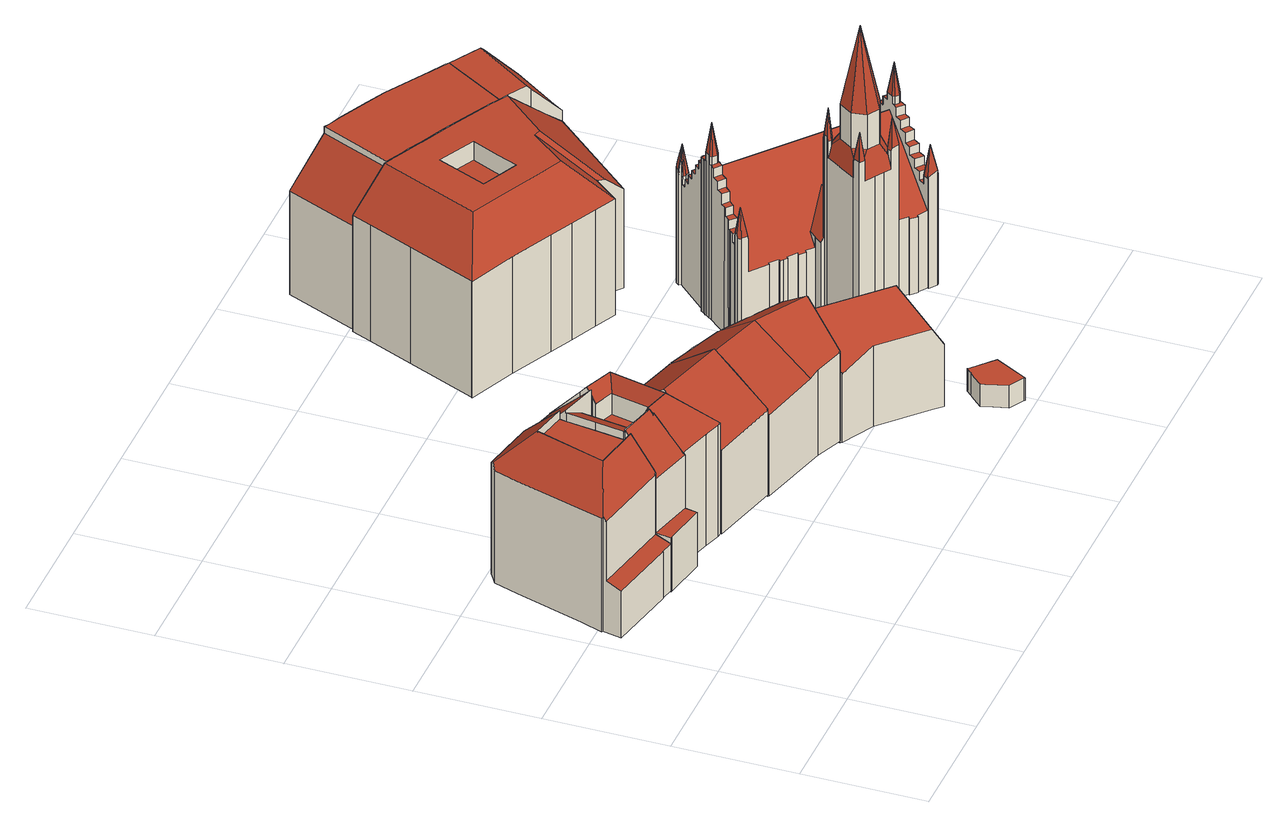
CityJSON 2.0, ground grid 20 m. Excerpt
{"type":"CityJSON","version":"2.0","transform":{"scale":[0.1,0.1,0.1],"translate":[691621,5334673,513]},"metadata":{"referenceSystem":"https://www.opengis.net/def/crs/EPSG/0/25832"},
"CityObjects":{
"building1":{"type":"Building","attributes":{"Gemeindeschluessel":"09162000","HoeheDach":"540.860","HoeheGrund":"515.460","Methode":"2000","NiedrigsteTraufeDesGebaeudes":"523.815","Geometrietyp2DReferenz":"3000","function":"31001_9998","roofType":"2100","measuredHeight":25.4,"storeysAboveGround":6},"geometry":[{"type":"MultiSurface","lod":"2","boundaries":[[[0,1,2,3,4,5]],[[6,7,8,9,10,11,12,13,14,15]],[[16,17,18,19,7,6,20]],[[21,22,23,24]],[[25,26,27,28,29,24,23]],[[30,31,32,33]],[[15,34,20,6]],[[17,16,22,21]],[[35,36,37,38,39,40,41,42]],[[43,44,45,46,47,48,49,50]],[[33,32,51,52]],[[13,53,54,14]],[[13,12,55,56,57,58,53]],[[54,53,58,51,32,31,1,0,5,59]],[[60,8,7,19]],[[55,12,11,61]],[[62,26,25,63,45,44]],[[63,25,23,22,16,20,34,46,45]],[[64,65,43,50]],[[48,47,35,42]],[[38,59,5,4,66,39]],[[2,1,31,30]],[[28,27,67,68]],[[69,10,9,70]],[[52,51,58,57]],[[70,9,8,60]],[[14,54,34,15]],[[33,52,57,56,55,61,69,70,60,19,18,17,21,24,29,28,68,64,50,49,48,42,41,40,39,66,4,3,2,30]],[[47,46,34,54,59,38,37,36,35]],[[68,67,65,64]],[[65,67,27,26,62,44,43]],[[61,11,10,69]]],"semantics":{"surfaces":[{"type":"WallSurface"},{"type":"RoofSurface"},{"type":"GroundSurface"}],"values":[0,1,0,0,0,0,0,0,0,0,0,0,0,1,0,0,0,1,0,0,0,0,0,0,0,0,0,2,1,0,1,0]}}]},
"building2":{"type":"Building","attributes":{"Gemeindeschluessel":"09162000","HoeheDach":"541.270","HoeheGrund":"515.310","Methode":"2000","NiedrigsteTraufeDesGebaeudes":"524.930","Geometrietyp2DReferenz":"3000","function":"31001_9998","roofType":"2100","measuredHeight":25.96,"storeysAboveGround":6},"geometry":[{"type":"MultiSurface","lod":"2","boundaries":[[[71,72,73,74]],[[75,76,77,78]],[[78,77,79,80]],[[81,82,83,84,85,86,87]],[[88,89,90,91]],[[92,93,94,95,96,97,98,99,88,91,100,101,102,103,104,105,106,107,108,71,74,75,78,80,109,110,111,112,113,114,115]],[[116,117,118,119]],[[107,120,121,108]],[[122,123,116,119,124]],[[94,125,126,95]],[[106,127,120,107]],[[83,125,94,93,92,128,84]],[[129,130,131,132,133,76,134]],[[98,135,136,99]],[[117,116,123,102,101,100,137]],[[133,81,87,138,79,77,76]],[[111,139,140,112]],[[73,134,76,75,74]],[[124,119,118,127,106,105,104]],[[99,136,89,88]],[[112,140,141,113]],[[97,142,135,98]],[[138,87,86,139,111,110,109]],[[103,122,124,104]],[[102,123,122,103]],[[85,84,128,143,144,141,140,139,86]],[[115,143,128,92]],[[131,126,125,83,82,132]],[[142,97,96,95,126,131,130]],[[82,81,133,132]],[[114,144,143,115]],[[108,121,72,71]],[[117,137,90,89,136,135,142,130,129,134,73,72,121,120,127,118]],[[91,90,137,100]],[[113,141,144,114]],[[80,79,138,109]]],"semantics":{"surfaces":[{"type":"WallSurface"},{"type":"GroundSurface"},{"type":"RoofSurface"}],"values":[0,0,0,0,0,1,0,0,2,0,0,0,0,0,0,2,0,0,0,0,0,0,0,0,0,2,0,2,0,0,0,0,2,0,0,0]}}]},
"building3":{"type":"Building","attributes":{"Gemeindeschluessel":"09162000","HoeheDach":"541.460","HoeheGrund":"514.960","Methode":"1000","NiedrigsteTraufeDesGebaeudes":"534.548","Geometrietyp2DReferenz":"3000","function":"31001_9998","roofType":"3100","measuredHeight":26.5,"storeysAboveGround":6},"geometry":[{"type":"MultiSurface","lod":"2","boundaries":[[[145,146,147,148]],[[149,150,151,152]],[[153,154,155,156]],[[157,158,159,160,161]],[[148,147,162,163]],[[164,165,166,167]],[[168,169,170,171,172]],[[173,174,162,147,146,175,176,177,178,179,166]],[[167,166,179,180]],[[172,181,182,168]],[[183,160,159,184,185]],[[186,165,164,187]],[[183,185,182,173]],[[153,150,149,188,154]],[[189,177,176,190]],[[191,192,152,151]],[[193,175,146,145]],[[157,161,192,191]],[[183,188,149,152,192,161,160]],[[190,176,175,193]],[[180,179,178,194]],[[195,196,186,187]],[[156,155,197,198]],[[158,199,171,170,184,159]],[[197,200,201,198]],[[199,163,162,174,181,172,171]],[[186,196,202,200,197,155,154,188,183,173,166,165]],[[153,156,198,201,203,195,187,164,167,180,194,189,190,193,145,148,163,199,158,157,191,151,150]],[[169,185,184,170]],[[173,182,181,174]],[[203,202,196,195]],[[177,189,194,178]],[[168,182,185,169]],[[201,200,202,203]]],"semantics":{"surfaces":[{"type":"WallSurface"},{"type":"RoofSurface"},{"type":"GroundSurface"}],"values":[0,0,0,0,0,0,1,1,0,0,1,0,1,0,0,0,0,0,1,0,0,0,0,0,0,0,1,2,0,1,0,0,0,0]}}]},
"building4":{"type":"Building","attributes":{"Gemeindeschluessel":"09162000","HoeheDach":"536.900","HoeheGrund":"514.790","Methode":"2000","NiedrigsteTraufeDesGebaeudes":"529.682","Geometrietyp2DReferenz":"3000","function":"31001_9998","roofType":"3100","measuredHeight":22.11,"storeysAboveGround":5},"geometry":[{"type":"MultiSurface","lod":"2","boundaries":[[[204,205,206,207]],[[208,209,210,211]],[[212,213,214,215]],[[216,217,218,219]],[[220,221,222,223]],[[221,210,209,224,206,205,225,226,227,228,229,230,231,222]],[[212,215,232,233,234,235,204,207,236,208,211,220,223,237,238,239,240,241,242,243,244,245,246,247,216,219,248]],[[215,214,249,232]],[[229,228,250,251,242,241,240,239]],[[226,234,233,232,249,227]],[[236,224,209,208]],[[219,218,252,248]],[[242,251,253,243]],[[227,249,214,213,252,218,217,254,255,256,257,253,251,250,228]],[[244,257,256,245]],[[248,252,213,212]],[[243,253,257,244]],[[245,256,255,246]],[[222,231,230,238,237,223]],[[225,205,204,235,234,226]],[[207,206,224,236]],[[238,230,229,239]],[[211,210,221,220]],[[254,217,216,247,246,255]]],"semantics":{"surfaces":[{"type":"WallSurface"},{"type":"RoofSurface"},{"type":"GroundSurface"}],"values":[0,0,0,0,0,1,2,0,0,0,0,0,0,1,0,0,0,0,0,0,0,0,0,0]}}]},
"building5":{"type":"Building","attributes":{"Gemeindeschluessel":"09162000","HoeheDach":"536.480","HoeheGrund":"514.397","Methode":"2000","NiedrigsteTraufeDesGebaeudes":"528.811","Geometrietyp2DReferenz":"3000","function":"31001_9998","roofType":"3100","measuredHeight":22.08,"storeysAboveGround":5},"geometry":[{"type":"MultiSurface","lod":"2","boundaries":[[[258,259,260,261]],[[262,263,264,265,266]],[[267,268,269,270]],[[271,272,273,274,275]],[[276,213,277,278]],[[279,280,281,282,283]],[[284,266,265,285,286,287,288]],[[289,288,287,290]],[[271,275,291,292]],[[293,294,295,296]],[[297,298,299,300]],[[301,284,288,289]],[[279,283,302,303]],[[304,305,213,276]],[[303,302,306,307]],[[271,292,297,300,263,262,301,289,290,308,304,276,278,267,270,293,296,309,280,279,303,307,258,261,310,311,272]],[[308,290,287,286,312]],[[270,269,294,293]],[[296,295,313,309]],[[292,291,298,297]],[[260,259,306,302,283,282,285,274,273,314]],[[260,314,311,310,261]],[[311,314,273,272]],[[278,277,268,267]],[[285,282,281,313,295,294,269,268,277,213,305,312,286]],[[308,312,305,304]],[[300,299,264,263]],[[309,313,281,280]],[[264,299,298,291,275,274,285,265]],[[262,266,284,301]],[[307,306,259,258]]],"semantics":{"surfaces":[{"type":"WallSurface"},{"type":"RoofSurface"},{"type":"GroundSurface"}],"values":[0,0,0,0,0,0,1,0,0,0,0,0,0,0,0,2,0,0,0,0,1,0,0,0,1,0,0,0,1,0,0]}}]},
"building6":{"type":"Building","attributes":{"Gemeindeschluessel":"09162000","HoeheDach":"534.140","HoeheGrund":"513.960","Methode":"2000","NiedrigsteTraufeDesGebaeudes":"525.074","Geometrietyp2DReferenz":"3000","function":"31001_9998","roofType":"3200","measuredHeight":20.18,"storeysAboveGround":4},"geometry":[{"type":"MultiSurface","lod":"2","boundaries":[[[315,316,317,318]],[[319,320,321,322,323,324]],[[325,326,319,324]],[[327,328,329,330]],[[331,329,328,332,333,334]],[[318,317,326,325]],[[333,332,335,321,320]],[[326,317,316,334,333,320,319]],[[336,337,331,334,316,315]],[[322,321,335,338]],[[332,328,327,339,338,335]],[[330,337,336,315,318,325,324,323,322,338,339,327]],[[330,329,331,337]]],"semantics":{"surfaces":[{"type":"WallSurface"},{"type":"RoofSurface"},{"type":"GroundSurface"}],"values":[0,0,0,0,1,0,1,1,0,0,0,2,0]}}]},
"building7":{"type":"Building","attributes":{"Gemeindeschluessel":"09162000","HoeheDach":"519.240","HoeheGrund":"515.190","Methode":"2000","NiedrigsteTraufeDesGebaeudes":"519.240","Geometrietyp2DReferenz":"3000","function":"31001_2000","roofType":"1000","measuredHeight":4.05},"geometry":[{"type":"MultiSurface","lod":"2","boundaries":[[[340,341,342,343]],[[344,345,342,341,346,347,348,349,350,351]],[[352,348,347,353]],[[340,343,354,355,356,357,358,352,353,359]],[[343,342,345,354]],[[358,349,348,352]],[[353,347,346,359]],[[355,354,345,344,351,356]],[[359,346,341,340]],[[351,350,349,358,357,356]]],"semantics":{"surfaces":[{"type":"WallSurface"},{"type":"RoofSurface"},{"type":"GroundSurface"}],"values":[0,1,0,2,0,0,0,0,0,0]}}]},
"building8":{"type":"Building","attributes":{"Gemeindeschluessel":"09162000","HoeheDach":"541.880","HoeheGrund":"515.066","Methode":"2000","NiedrigsteTraufeDesGebaeudes":"532.653","Geometrietyp2DReferenz":"3000","function":"31001_9998","roofType":"1000","measuredHeight":26.81,"storeysAboveGround":6},"geometry":[{"type":"MultiSurface","lod":"2","boundaries":[[[360,361,362,363,364,365]],[[366,367,368,369,370,371]],[[372,373,374,375]],[[376,377,366,371]],[[378,379,380,381]],[[382,383,384,385]],[[386,387,377,376]],[[369,368,387,386]],[[388,389,390,391]],[[392,393,394,395,396,397,398,399,400,390,389,401,402,361,360,403],[387,368,367,366,377]],[[404,405,406,407]],[[385,384,365,364]],[[372,408,409,373]],[[410,411,412,413]],[[414,397,415,416]],[[417,418,419,420,416,415]],[[421,422,423,418,417,415,397,396]],[[400,399,424,425,391,390]],[[413,412,405,404]],[[424,399,398,426]],[[419,418,423,427]],[[397,414,426,398]],[[371,370,369,386,376]],[[407,406,379,378]],[[428,422,421,396,395,429]],[[405,412,411,374,373,394,393,392,403,406]],[[362,361,402,430]],[[381,380,383,382]],[[373,409,429,395,394]],[[427,431,432,433,408,372,375,410,413,404,407,378,381,382,385,364,363,362,430,434,388,391,425,424,426,414,416,420,419]],[[403,360,365,384,383,380,379,406]],[[375,374,411,410]],[[401,389,388,434,430,402]],[[433,432,431,427,423,422,428,429,409,408]]],"semantics":{"surfaces":[{"type":"WallSurface"},{"type":"RoofSurface"},{"type":"GroundSurface"}],"values":[0,0,0,0,0,0,0,0,0,1,0,0,0,0,0,0,1,0,0,0,0,0,1,0,1,1,0,0,1,2,1,0,0,0]}}]},
"building9":{"type":"Building","attributes":{"Gemeindeschluessel":"09162000","HoeheDach":"542.020","HoeheGrund":"515.530","Methode":"2000","NiedrigsteTraufeDesGebaeudes":"533.985","Geometrietyp2DReferenz":"3000","function":"31001_9998","roofType":"1000","measuredHeight":26.49,"storeysAboveGround":5},"geometry":[{"type":"MultiSurface","lod":"2","boundaries":[[[435,436,437,438,439,440,441,442,443,444,445,446,447,448,449,450,451,452,453,454,455,456]],[[457,458,459,460,461,462,463]],[[464,465,466,460,459,458]],[[444,443,467,464,458,457,445]],[[441,440,468,469,470,442]],[[463,462,461,448,447,446]],[[445,457,463,446]],[[471,472,456,455,454,473]],[[437,474,475,438]],[[439,476,468,440]],[[437,436,435,477,478,474]],[[460,466,479,450,449,448,461]],[[456,472,477,435]],[[442,470,467,443]],[[467,470,469,468,476,475,474,478,477,472,471,473,480,481,482,479,466,465,464]],[[450,479,482,451]],[[438,475,476,439]],[[451,482,481,452]],[[452,481,480,453]],[[453,480,473,454]]],"semantics":{"surfaces":[{"type":"GroundSurface"},{"type":"RoofSurface"},{"type":"WallSurface"}],"values":[0,1,2,2,2,2,2,2,2,2,2,2,2,2,1,2,2,2,2,2]}}]},
"building10":{"type":"Building","attributes":{"name":"Altes Rathaus, Spielzeugmuseum","Gemeindeschluessel":"09162000","HoeheDach":"568.500","HoeheGrund":"513.510","Methode":"2000","NiedrigsteTraufeDesGebaeudes":"527.020","Geometrietyp2DReferenz":"3000","function":"31001_3012","roofType":"3100","measuredHeight":54.99,"storeysAboveGround":1},"geometry":[{"type":"MultiSurface","lod":"2","boundaries":[[[483,484,485]],[[486,487,488,489]],[[490,491,485,484,492,493,494]],[[495,496,497,498,499,500,501,502,503,504,505,506,507,508,509,510,511,512,513]],[[514,515,516]],[[517,518,519,520]],[[521,522,523,524]],[[525,526,527,528]],[[529,530,501,500]],[[531,532,533,534]],[[535,536,537]],[[538,539,540,541]],[[542,543,544,489,545,546,547]],[[548,528,549,550]],[[551,552,553,554]],[[555,556,557,558]],[[559,560,561,562]],[[563,564,565,566]],[[567,568,569,570,571,572,573,574]],[[575,576,577,578,579,580,581,582,583]],[[584,585,586,587,588]],[[589,590,550,549,591]],[[516,515,592]],[[593,594,595,596]],[[597,598,599,535]],[[600,520,519,601,602]],[[603,604,532,531]],[[605,606,607,608]],[[609,610,583,582,611]],[[578,577,612,613,614,615,616,617]],[[618,619,620,621,594,593,622]],[[623,624,625,626]],[[627,628,629,630]],[[631,503,502,632]],[[620,633,634,621]],[[635,636,637]],[[638,639,640,641]],[[534,533,642,643]],[[618,622,644,645]],[[646,514,516,647]],[[648,645,644,554,553,635,637]],[[649,650,556]],[[651,652,496,495]],[[528,653,591,549]],[[498,497,654,655]],[[656,657,658,659,660]],[[661,662,569,568]],[[663,664,665,666]],[[667,668,669]],[[670,671,555,558,672,673,674]],[[675,676,677,678]],[[679,680,681,509,508]],[[682,683,564,563]],[[684,492,484,685]],[[686,687,688,543]],[[689,690,691,692]],[[693,694,695,696]],[[488,697,698,699]],[[560,700,535,537,561]],[[680,525,701,681]],[[552,702,636]],[[703,490,494,704,705,706,707,692,691]],[[708,709,710]],[[582,581,711,611]],[[506,505,712,713]],[[713,714,507,506]],[[715,648,637,716,717,718,547,546]],[[719,720,721,722]],[[723,724,518,517]],[[725,726,727,515]],[[728,689,729]],[[730,731,732,733]],[[734,735,736,737]],[[738,739,740,741,742,743,744,745,746,747,723,517,520,600,748,749,750,751,752,576,575,753,754,755,756,757,758,734,737,682,563,566,603,531,534,643,759,760,761,762,619,618,645,648,715,763,764,684,685,765,766,767,719,722,768,769,623,626,638,641,559,562,661,568,567,770,771,772,773,774,775,585,584,776,777,651,495,513,590,589,778,779]],[[780,781,782,783]],[[739,784,785,740]],[[592,515,786]],[[787,788,689,728]],[[737,736,683,682]],[[789,541,540,790]],[[650,791,792,557]],[[776,793,794,777]],[[767,795,720,719]],[[796,797,599,798]],[[636,717,716]],[[799,800,789,790,801]],[[802,803,804,805]],[[779,778,658,657,806,807,808]],[[527,653,528]],[[809,731,810]],[[811,812,809]],[[766,813,795,767]],[[814,815,816,817]],[[644,622,593,596,818,686,551,554]],[[758,819,735,734]],[[820,821,822,823]],[[824,811,825,818]],[[779,808,826]],[[805,827,828,802]],[[636,716,637]],[[829,670,674,830]],[[489,488,699,545]],[[825,809,687]],[[831,826,808,668]],[[596,832,824,818]],[[528,548,512,511]],[[833,831,668,834]],[[751,613,612,752]],[[765,685,484,483,835]],[[747,746,836,783,782,837]],[[838,677,676,839]],[[840,602,601,515,514]],[[668,808,807]],[[818,825,687,686]],[[689,692,729]],[[585,775,673,672,792,791,586]],[[547,718,702,542]],[[597,535,700]],[[567,574,841,770]],[[842,840,514,646]],[[754,753,610,609,843]],[[844,845,846,847,824,832]],[[641,640,848,598,597,700,560,559]],[[849,712,505,504]],[[697,705,704]],[[611,850,851]],[[847,846,852,733]],[[733,732,812,847]],[[588,853,663,666,854,654,497,496,652,794,793]],[[711,850,611]],[[855,786,856,857]],[[809,810,688]],[[858,851,850,859]],[[744,860,861,745]],[[763,715,546,545,699,698,862]],[[769,863,624,623]],[[857,856,727,864]],[[556,650,557]],[[599,797,535]],[[859,850,711,865]],[[811,809,825]],[[834,668,667]],[[839,629,628,838]],[[797,866,535]],[[761,760,867,703,691,690,868]],[[760,759,869,710,709,867]],[[575,583,610,753]],[[771,870,871,772]],[[821,842,646,647,872,822]],[[745,861,836,746]],[[619,762,873,633,620]],[[874,820,823,875]],[[487,705,697]],[[525,528,701]],[[876,796,798,877,572,571]],[[538,693,696,539]],[[621,634,595,594]],[[763,862,878,764]],[[626,625,639,638]],[[740,785,879,741]],[[544,810,731,730]],[[852,729,692,707]],[[543,688,810,544]],[[742,880,678,677,838,628,627,803,802,828,881,882,883,743]],[[853,884,664,663]],[[609,611,885,843]],[[756,886,887,757]],[[630,804,803,627]],[[832,888,889,844]],[[697,704,890,878,862,698]],[[661,562,561,537,536,662]],[[891,724,723]],[[636,702,718,717]],[[738,892,784,739]],[[774,773,893,608,607,894]],[[777,794,652,651]],[[755,754,843,885,895]],[[558,557,792,672]],[[896,897,898,899]],[[586,791,650,884,587]],[[900,667,669,901]],[[876,866,797,796]],[[902,834,667,900]],[[706,486,730,733,852,707]],[[590,513,512,548,550]],[[487,697,488]],[[655,903,499,498]],[[681,701,510,509]],[[504,503,631,849]],[[768,904,863,769]],[[671,649,556,555]],[[500,499,903,529]],[[669,668,807,806]],[[897,605,608,893,898]],[[508,507,714,679]],[[881,828,827,905]],[[589,591,653,527,526,659,658,778]],[[635,553,552,636]],[[665,664,650]],[[493,890,704,494]],[[634,888,595]],[[864,727,726,906]],[[907,650,649]],[[706,705,487,486]],[[815,829,830,816]],[[723,747,837,906,726,725,891]],[[908,909,851,858,910,617,616,801,790,540,539,696,695,875,823,822,872,592,786,855,781,780,911,905,827,805,804,630,629,839,676,675,901,669,806,657,656]],[[633,873,912,634]],[[756,755,895,909,908,886]],[[877,913,573,572]],[[774,894,524,523,817,816,830,674,673,775]],[[643,642,869,759]],[[687,809,688]],[[912,889,888,634]],[[606,521,524,894,607]],[[596,595,888,832]],[[678,880,879,785,784,892,914,902,900,901,675]],[[770,841,870,771]],[[847,812,811,824]],[[579,578,617,910]],[[703,867,709,708,491,490]],[[914,833,834,902]],[[752,612,577,576]],[[650,664,884]],[[773,772,871,899,898,893]],[[701,528,511,510]],[[727,856,515]],[[738,779,826,831,833,914,892]],[[907,665,650]],[[757,887,819,758]],[[750,749,800,799,615,614]],[[571,570,866,876]],[[694,874,875,695]],[[660,659,526,525,680,679,714,713,712,849,631,632,530,529,903,655,654,854,907,649,671,670,829,815,814,522,521,606,605,897,896,913,877,798,599,598,848]],[[611,851,909,895,885]],[[905,911,882,881]],[[666,665,907,854]],[[788,868,690,689]],[[865,711,581,580]],[[522,814,817,523]],[[730,486,489,544]],[[588,587,884,853]],[[542,702,552,551]],[[846,728,729,852]],[[732,731,809]],[[761,868,788,787,845,844,889,912,873,762]],[[584,588,793,776]],[[722,721,904,768]],[[783,836,861,860,883,882,911,780]],[[748,600,602,840,842,821,820,874,694,693,538,541,789,800,749]],[[515,856,786]],[[502,501,530,632]],[[551,686,543,542]],[[845,787,728,846]],[[859,865,580,579,910,858]],[[601,519,518,724,891,725,515]],[[857,864,906,837,782,781,855]],[[535,866,570,569,662,536]],[[812,732,809]],[[765,835,813,766]],[[647,516,592,872]],[[913,896,899,871,870,841,574,573]],[[566,565,604,603]],[[684,764,878,890,493,492]],[[750,614,613,751]],[[660,848,640,639,625,624,863,904,721,720,795,813,835,483,485,491,708,710,869,642,533,532,604,565,564,683,736,735,819,887,886,908,656]],[[743,883,860,744]],[[615,799,801,616]],[[741,879,880,742]]],"semantics":{"surfaces":[{"type":"WallSurface"},{"type":"RoofSurface"},{"type":"GroundSurface"}],"values":[0,0,1,0,1,0,0,1,1,0,1,1,1,1,0,0,0,0,0,0,0,0,1,0,1,0,0,0,1,1,0,0,1,1,1,1,0,0,0,0,0,1,0,1,0,1,0,0,1,1,0,1,0,0,0,1,1,1,1,0,1,0,0,1,0,1,0,0,0,1,1,0,0,2,0,0,1,1,0,0,1,0,0,0,1,1,1,0,1,1,1,0,0,1,0,0,0,0,0,0,0,0,1,1,1,1,1,0,0,0,1,1,1,0,1,0,0,1,0,0,0,1,0,1,1,1,1,0,1,1,0,1,0,0,0,0,0,1,1,0,1,1,0,1,0,0,0,0,1,0,0,1,1,1,1,0,1,0,0,0,0,0,0,0,0,1,0,0,0,1,0,0,1,0,0,0,0,0,0,1,0,0,0,1,0,1,1,0,0,0,0,0,1,1,0,1,0,1,1,0,1,0,1,0,1,0,0,1,0,0,0,0,1,1,1,0,1,0,0,0,1,0,0,1,0,1,1,0,1,0,0,0,0,0,1,0,0,1,0,1,1,0,0,0,1,0,0,0,1,0,1,0,1,0,1,1,1,1,1,0,0,1,0,0,0,1,0,0,0]}}]},
"building11":{"type":"Building","attributes":{"Gemeindeschluessel":"09162000","HoeheDach":"542.010","HoeheGrund":"515.490","Methode":"2000","NiedrigsteTraufeDesGebaeudes":"534.187","Geometrietyp2DReferenz":"3000","function":"31001_9998","roofType":"2100","measuredHeight":26.52,"storeysAboveGround":4},"geometry":[{"type":"MultiSurface","lod":"2","boundaries":[[[915,916,917,918]],[[437,474,477,435]],[[435,477,472,456]],[[919,920,921,922]],[[456,472,923,916,915]],[[918,917,920,919]],[[456,915,918,919,922,924,925,437,435]],[[926,927,923,472,477,474]],[[925,926,474,437]],[[924,928,927,926,925]],[[928,921,920,917,916,923,927]],[[922,921,928,924]]],"semantics":{"surfaces":[{"type":"WallSurface"},{"type":"GroundSurface"},{"type":"RoofSurface"}],"values":[0,0,0,0,0,0,1,2,0,0,2,0]}}]}
},
"vertices":[
[133,578,223],[179,569,223],[179,569,25],[133,578,25],[91,586,25],[91,586,223],[155,393,264],[155,396,264],[156,398,264],[156,403,264],[157,405,264],[164,451,264],[171,499,264],[173,510,264],[114,522,264],[77,408,264],[149,356,230],[149,356,25],[155,393,25],[155,396,25],[155,393,279],[148,352,25],[148,352,224],[145,353,224],[145,353,25],[145,351,222],[145,351,117],[141,325,108],[141,325,25],[145,351,25],[182,568,25],[182,568,223],[175,524,266],[175,524,25],[77,408,279],[9,384,227],[21,419,226],[57,533,225],[70,573,225],[70,573,25],[57,533,25],[21,419,25],[9,384,25],[4,352,108],[10,378,117],[10,378,222],[11,383,229],[11,383,228],[11,383,25],[10,378,25],[4,352,25],[174,518,271],[174,518,25],[173,510,279],[114,522,279],[171,499,25],[173,510,25],[174,516,25],[174,516,273],[80,579,232],[156,398,25],[164,451,25],[63,367,117],[63,367,222],[118,329,25],[118,329,108],[80,579,25],[118,330,108],[118,330,25],[157,405,25],[156,403,25],
[155,396,23],[155,396,274],[156,398,277],[156,398,23],[156,403,23],[156,403,279],[157,405,279],[157,405,23],[164,451,279],[164,451,23],[207,490,258],[207,490,224],[233,483,224],[233,483,283],[207,490,283],[171,500,283],[171,500,279],[218,341,23],[218,341,225],[217,335,217],[217,335,23],[236,502,23],[233,483,23],[233,482,23],[221,411,23],[217,387,23],[217,386,23],[216,381,23],[219,381,23],[218,334,23],[218,332,23],[214,312,23],[142,325,23],[141,325,23],[145,351,23],[145,353,23],[148,352,23],[149,356,23],[171,499,23],[171,500,23],[174,516,23],[174,518,23],[175,524,23],[182,568,23],[245,552,23],[218,332,119],[218,332,214],[145,351,214],[145,351,119],[148,352,216],[149,356,222],[142,325,119],[214,312,119],[141,325,119],[233,482,224],[221,411,224],[145,353,215],[236,502,264],[192,393,283],[217,387,283],[217,387,224],[192,393,224],[192,393,258],[156,403,283],[216,381,276],[219,381,276],[218,334,217],[171,499,279],[174,516,266],[174,518,265],[175,524,259],[217,386,282],[245,552,215],[182,568,216],
[219,381,20],[219,381,275],[216,381,275],[216,381,20],[353,509,216],[353,509,20],[295,532,20],[295,532,215],[345,484,20],[345,484,219],[345,481,219],[345,481,20],[237,502,20],[233,482,20],[233,482,271],[235,491,285],[237,502,272],[217,386,281],[217,386,20],[306,312,20],[306,312,218],[306,310,218],[306,310,20],[249,393,223],[265,463,223],[232,476,223],[221,411,223],[220,401,223],[260,378,285],[218,389,285],[218,341,226],[217,335,218],[218,334,218],[272,319,218],[299,311,218],[299,311,20],[220,401,260],[249,393,260],[282,472,285],[232,476,260],[265,463,260],[321,375,218],[321,375,20],[352,508,217],[218,334,20],[217,335,20],[245,552,20],[245,552,216],[218,341,20],[272,319,20],[326,399,20],[326,399,218],[339,453,219],[339,453,20],[221,411,20],[333,429,218],[333,429,20],[330,414,218],[330,414,20],
[426,281,18],[426,281,170],[424,281,170],[424,281,18],[309,309,18],[309,309,167],[309,311,168],[309,311,18],[468,445,18],[468,445,183],[461,419,203],[461,419,18],[358,479,18],[358,479,181],[456,451,181],[456,451,18],[307,311,18],[307,311,168],[306,312,168],[306,312,18],[424,280,169],[429,295,181],[441,341,216],[449,372,239],[328,406,239],[326,399,234],[321,375,216],[310,329,181],[451,380,18],[449,372,18],[441,341,18],[429,295,18],[424,280,18],[310,329,18],[321,375,18],[326,399,18],[328,406,18],[330,414,18],[333,429,18],[338,453,18],[345,481,18],[347,480,18],[347,482,18],[348,482,18],[468,448,18],[451,380,233],[330,414,233],[333,429,222],[468,448,181],[338,453,203],[348,482,181],[347,482,181],[347,480,182],[345,481,182],
[604,372,14],[604,372,194],[614,366,195],[614,366,14],[427,279,14],[547,248,14],[547,248,166],[529,252,162],[427,279,158],[471,447,14],[471,447,182],[477,444,182],[477,444,14],[626,293,14],[650,339,14],[650,339,198],[626,294,235],[626,293,234],[468,445,14],[470,444,183],[470,444,14],[560,401,14],[553,405,14],[553,405,193],[555,403,193],[560,401,193],[428,280,159],[542,344,235],[449,372,235],[441,341,209],[426,281,159],[426,281,14],[441,341,14],[593,230,174],[593,230,14],[500,433,14],[500,433,185],[512,427,187],[512,427,14],[591,231,14],[591,231,174],[591,230,172],[591,230,14],[428,280,14],[568,396,193],[568,396,14],[461,419,14],[461,419,202],[598,377,194],[598,377,14],[451,380,14],[520,423,14],[641,346,14],[649,340,14],[451,380,229],[520,423,187],[649,340,198],
[649,200,10],[649,200,153],[595,228,132],[595,228,10],[593,230,133],[625,291,211],[626,293,209],[626,293,10],[625,291,10],[593,230,10],[596,229,10],[596,229,134],[802,193,10],[802,193,121],[756,146,121],[756,146,10],[732,120,121],[789,205,150],[727,193,211],[718,134,153],[650,339,150],[718,134,10],[732,120,10],[650,339,10],[789,205,10],
[771,9,22],[771,9,62],[770,10,62],[770,10,22],[736,58,62],[745,24,62],[800,63,62],[767,93,62],[764,96,62],[756,88,62],[747,79,62],[734,65,62],[764,96,22],[767,93,22],[745,24,22],[736,58,22],[734,65,22],[747,79,22],[756,88,22],[800,63,22],
[655,959,289],[668,953,289],[668,953,21],[655,959,21],[642,965,21],[642,965,276],[716,778,289],[730,811,289],[750,856,289],[750,856,256],[730,811,256],[716,778,256],[767,643,21],[767,643,228],[731,660,228],[731,660,21],[656,806,256],[656,806,289],[501,768,21],[501,768,228],[549,880,228],[549,880,21],[582,955,21],[582,955,228],[596,987,228],[596,987,21],[690,887,256],[690,887,289],[722,927,21],[722,927,289],[763,908,289],[763,908,21],[640,770,289],[701,742,289],[749,720,289],[797,779,289],[808,775,289],[875,850,289],[861,858,289],[848,866,289],[770,904,289],[710,933,289],[686,944,289],[584,796,289],[577,733,21],[577,733,229],[500,766,228],[500,766,21],[800,685,21],[800,685,229],[686,681,21],[686,681,229],[649,699,229],[649,699,21],[875,850,21],[912,828,250],[912,828,21],[934,815,227],[964,798,197],[964,798,21],[934,815,21],[811,678,227],[811,675,225],[835,655,197],[848,866,21],[770,904,21],[861,858,21],[835,655,21],[803,682,227],[801,684,228],[686,944,21],[811,675,21],[803,682,21],[801,684,21],[710,933,21],
[907,934,25],[902,925,25],[861,858,25],[847,866,25],[763,908,25],[722,927,25],[698,939,25],[686,944,25],[668,953,25],[659,957,25],[642,965,25],[596,987,25],[598,992,25],[646,1103,25],[709,1073,25],[718,1068,25],[736,1060,25],[788,1035,25],[819,1020,25],[890,977,25],[917,961,25],[922,958,25],[642,965,260],[659,957,278],[659,959,278],[709,1073,278],[646,1103,210],[598,992,210],[596,987,210],[659,957,290],[659,959,290],[709,1073,290],[668,953,290],[722,927,290],[698,939,290],[686,944,290],[917,961,290],[922,958,290],[890,977,290],[861,858,290],[847,866,290],[763,908,290],[907,934,290],[902,925,290],[718,1068,290],[819,1020,290],[788,1035,290],[736,1060,290],
[864,369,144],[864,369,163],[874,380,163],[866,343,339],[866,343,346],[858,341,346],[858,341,339],[888,337,210],[929,383,210],[854,357,163],[859,353,170],[860,355,170],[843,535,5],[843,535,280],[843,536,280],[843,536,264],[852,545,264],[852,545,249],[860,553,249],[860,553,231],[868,562,231],[868,562,216],[876,570,216],[876,570,200],[885,578,200],[885,578,185],[890,584,185],[890,584,200],[890,584,203],[893,587,230],[893,587,5],[1068,313,294],[1071,323,348],[1062,318,294],[1078,321,5],[1078,321,296],[1076,320,303],[1076,320,5],[815,483,231],[815,483,249],[804,492,249],[804,492,231],[902,579,200],[907,586,200],[905,588,220],[896,587,254],[862,536,249],[870,544,249],[947,300,5],[947,300,145],[946,299,143],[946,299,5],[775,452,254],[772,459,210],[768,454,211],[1053,285,231],[1041,294,231],[1034,285,231],[1046,275,231],[823,291,335],[837,303,356],[853,326,356],[854,345,316],[820,294,317],[819,293,317],[892,589,216],[891,591,209],[890,590,202],[824,282,335],[824,282,346],[820,276,346],[820,276,314],[834,509,280],[834,509,294],[827,515,294],[827,515,280],[767,448,5],[767,448,204],[767,453,204],[767,453,5],[964,283,5],[964,283,142],[959,287,142],[959,287,5],[785,471,5],[774,459,5],[774,459,206],[774,460,200],[774,460,185],[780,466,185],[780,466,200],[785,471,200],[1023,237,5],[1037,259,5],[1037,259,200],[1034,254,200],[1034,254,185],[1028,245,185],[1028,245,200],[1027,245,203],[1023,237,201],[834,527,5],[829,521,5],[829,521,295],[834,527,295],[834,527,280],[895,596,5],[890,590,5],[895,596,210],[1062,323,294],[862,250,314],[862,250,346],[866,257,346],[866,257,337],[776,441,205],[776,440,200],[784,448,200],[1072,314,5],[1073,315,300],[1072,314,295],[961,288,5],[961,288,144],[807,475,216],[807,475,231],[797,483,231],[797,483,216],[1021,237,209],[1021,237,208],[1019,248,254],[1038,259,200],[1038,260,200],[1038,262,200],[1040,265,200],[1027,275,200],[1021,266,200],[851,257,5],[874,243,5],[874,243,351],[863,249,351],[851,257,314],[817,406,5],[817,406,142],[818,408,144],[818,408,5],[1107,362,216],[1115,371,216],[1103,381,216],[1096,371,216],[878,553,231],[870,544,231],[874,243,353],[873,253,400],[820,276,352],[820,284,400],[811,281,352],[804,419,5],[804,419,144],[803,418,142],[803,418,5],[936,306,141],[936,306,5],[837,266,314],[837,266,5],[1068,313,280],[1062,318,280],[811,281,5],[839,510,294],[837,519,348],[841,537,5],[841,537,280],[896,595,220],[854,527,280],[854,527,264],[1065,328,266],[1123,409,142],[1031,485,143],[907,586,145],[843,514,266],[773,460,5],[773,460,202],[841,529,280],[841,529,294],[846,524,294],[846,524,280],[1120,394,200],[1125,397,254],[1117,400,200],[831,501,280],[839,510,280],[827,519,280],[825,516,280],[820,510,280],[1110,390,185],[1110,390,200],[1122,380,200],[1122,380,185],[894,571,185],[902,579,185],[895,580,185],[969,278,5],[969,278,141],[854,357,5],[864,369,5],[841,280,356],[841,280,418],[837,303,418],[913,315,400],[920,316,358],[921,317,346],[912,323,346],[1053,285,249],[1059,295,249],[1048,304,249],[1041,294,249],[861,348,400],[854,346,353],[854,345,346],[767,448,205],[895,580,200],[823,291,346],[921,317,164],[860,355,346],[869,350,346],[869,350,314],[912,323,313],[934,330,163],[924,318,163],[924,318,144],[1026,251,200],[886,562,216],[886,562,200],[894,571,200],[820,294,5],[811,281,353],[818,292,353],[819,293,346],[842,388,5],[842,388,144],[828,399,144],[828,399,5],[1079,322,5],[1079,322,297],[1079,323,300],[1080,324,294],[1079,328,294],[908,310,346],[907,317,346],[876,331,356],[876,331,418],[894,319,418],[894,319,356],[984,268,5],[984,268,143],[971,280,144],[971,280,5],[1128,387,5],[1126,385,5],[1126,384,5],[1126,383,5],[1124,383,5],[1089,339,5],[1090,337,5],[1089,336,5],[1088,335,5],[1083,329,5],[1048,278,5],[1041,267,5],[1038,262,5],[1038,260,5],[1038,259,5],[1021,237,5],[1008,246,5],[1009,248,5],[994,258,5],[993,257,5],[983,266,5],[937,308,5],[923,319,5],[915,311,5],[881,255,5],[855,347,5],[859,353,5],[852,379,5],[851,378,5],[841,386,5],[827,398,5],[821,403,5],[785,472,5],[786,473,5],[788,473,5],[791,477,5],[799,486,5],[825,516,5],[833,528,5],[837,532,5],[1031,485,5],[1136,398,5],[1075,342,264],[1075,342,280],[1086,333,280],[1086,333,264],[1126,385,185],[1126,384,185],[1069,333,294],[913,307,346],[913,309,360],[1046,275,216],[1034,285,216],[828,519,296],[827,519,294],[833,528,280],[837,532,280],[841,386,142],[782,456,185],[782,456,200],[784,448,185],[1040,265,216],[1041,267,216],[1027,275,216],[1100,352,231],[1107,362,231],[1096,371,231],[1089,362,231],[1123,409,200],[1124,408,206],[1136,398,206],[867,300,555],[853,326,418],[882,275,418],[897,300,418],[851,378,142],[823,492,249],[823,492,264],[812,501,264],[812,501,249],[861,268,356],[983,266,141],[1066,304,264],[1066,304,280],[1055,314,280],[1055,314,264],[882,275,356],[861,268,418],[1136,398,205],[1089,362,249],[1100,352,249],[831,501,264],[820,510,264],[1130,390,208],[879,261,337],[1130,389,200],[1124,391,200],[852,379,144],[1088,335,264],[1083,329,280],[1115,371,200],[1103,381,200],[1072,314,294],[785,472,200],[1072,314,280],[1008,246,203],[883,258,317],[913,307,319],[908,310,339],[897,300,356],[776,440,142],[878,553,216],[1020,255,200],[1014,256,200],[907,317,339],[835,528,280],[847,518,280],[1069,333,280],[1074,332,294],[1074,332,280],[1014,256,185],[1020,255,185],[1090,337,264],[1089,336,264],[855,347,353],[821,403,142],[1079,328,280],[1026,251,185],[778,459,200],[923,319,164],[915,311,364],[937,308,144],[786,473,200],[788,473,200],[1062,323,280],[881,255,354],[1059,295,264],[1048,304,264],[778,459,185],[791,457,185],[859,353,353],[1126,383,185],[1124,383,185],[1093,343,249],[1093,343,264],[1089,339,264],[835,528,294],[1008,247,205],[994,258,142],[993,257,140],[879,261,346],[883,258,346],[859,353,346],[1079,322,300],[1128,387,185],[791,477,216],[799,486,231],[1009,248,205],[799,466,200],[799,466,216],[789,475,216],[789,475,200],[1120,394,185],[1117,400,185],[1124,391,185],[862,536,264],[827,398,142],[1082,352,249],[1080,324,280],[847,518,294],[1008,248,144],[1008,248,200],[1021,266,185],[1082,352,264],[882,257,354],[791,457,200],[1130,389,185],
[978,925,25],[978,925,284],[1033,892,212],[1033,892,25],[977,816,25],[977,816,215],[964,798,216],[964,798,25],[973,928,290],[912,828,25],[875,850,25],[875,850,290],[906,832,290],[912,828,282]
]}
